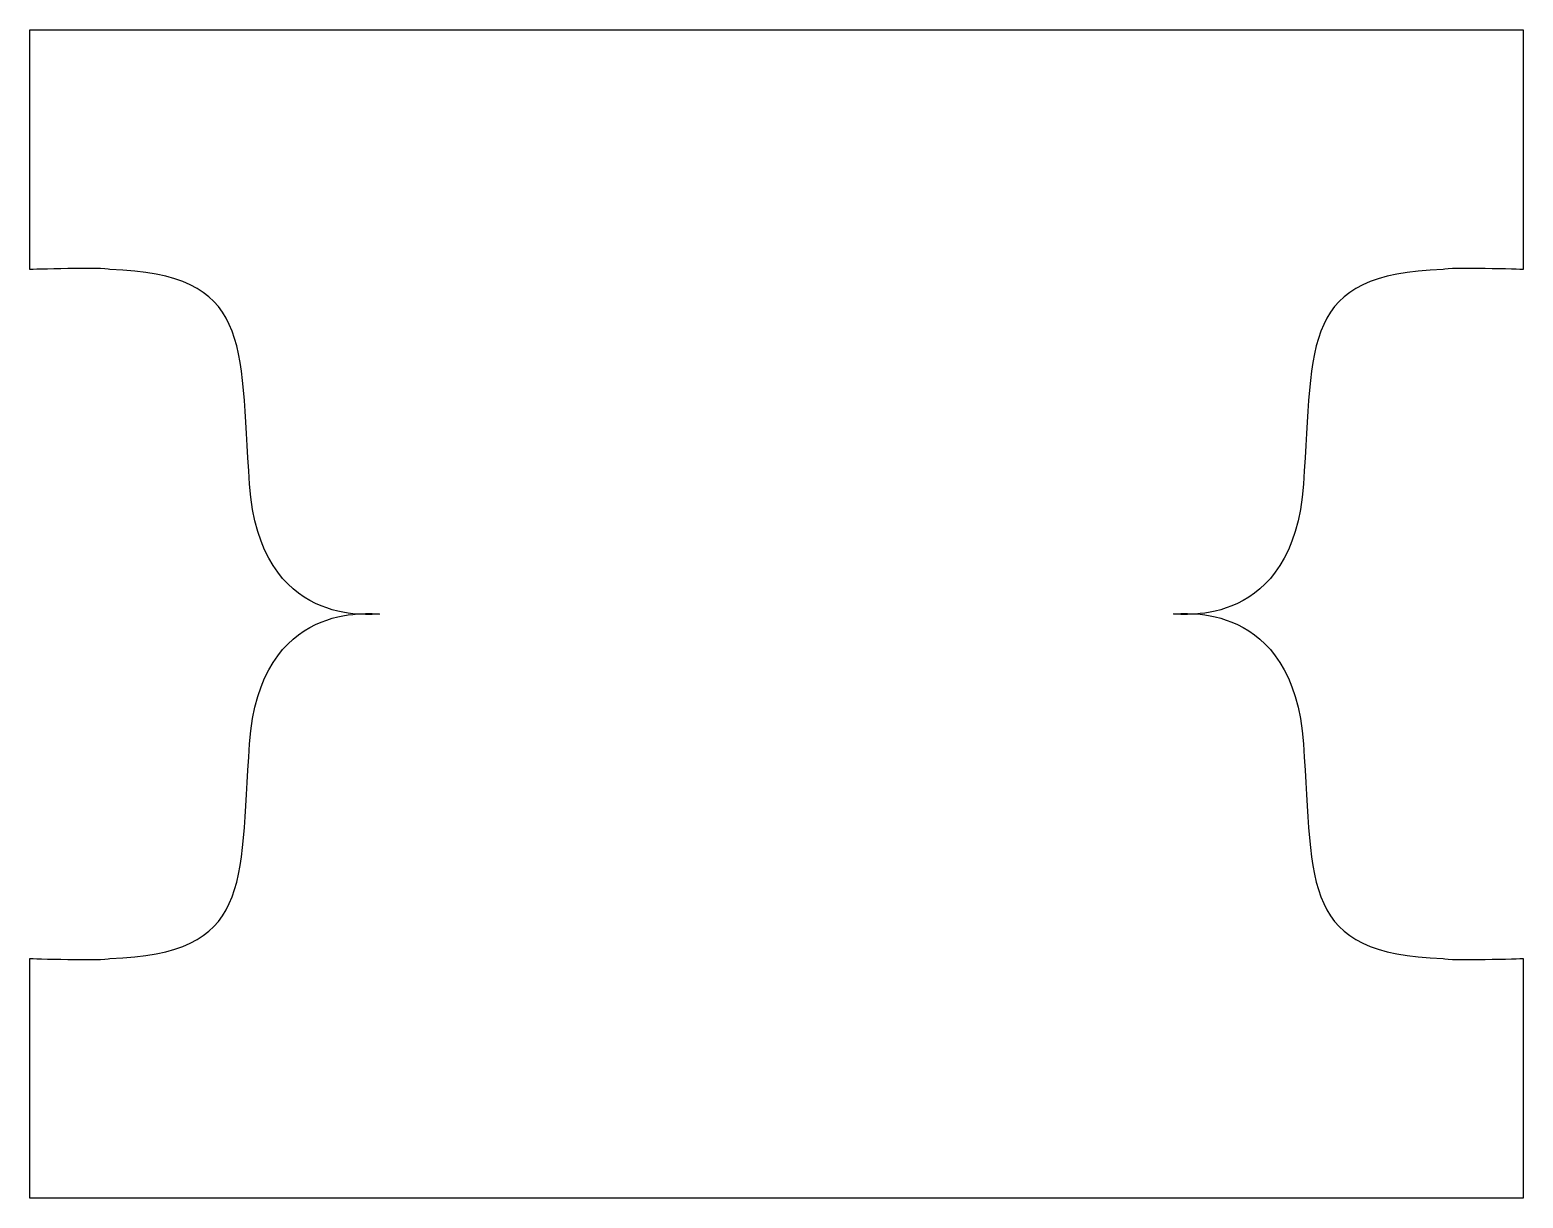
# Model space of a CAD drawing. Header units: centimetres. Extents: x -9.5 to 9.5, y -7.4 to 7.4.
import ezdxf

# ---------------------------------------------------------------- set-up
doc = ezdxf.new("R2010")
doc.units = ezdxf.units.CM
doc.header["$MEASUREMENT"] = 0
doc.layers.add('Camada 1', color=7, linetype='Continuous')

msp = doc.modelspace()

# ---------------------------------------------------------------- linework, layer by layer
at = {"layer": 'Camada 1'}
msp.add_open_spline([(5.03951, 0.00001), (5.13468, 0.00001), (6.56089, -0.1902), (6.68765, 1.64815), (6.68765, 1.64815), (6.81439, 3.48653), (6.65595, 4.3106), (8.46253, 4.37397), (8.46253, 4.37397), (8.52592, 4.40567), (9.47684, 4.37397), (9.47684, 4.37397), (9.47684, 4.37397), (9.47684, 4.37397), (9.47683, 7.41665), (9.47683, 7.41665), (9.47683, 7.41665), (9.47683, 7.41665), (0.00001, 7.41665), (0.00001, 7.41665), (0.00001, 7.41665), (0.00001, 7.41665), (-9.47683, 7.41665), (-9.47683, 7.41665), (-9.47683, 7.41665), (-9.47683, 7.41665), (-9.47683, 4.37394), (-9.47683, 4.37394), (-9.47683, 4.37394), (-9.47683, 4.37394), (-8.52597, 4.40564), (-8.46258, 4.37394), (-8.46258, 4.37394), (-6.65595, 4.31057), (-6.81444, 3.4865), (-6.68765, 1.64812), (-6.68765, 1.64812), (-6.56086, -0.19023), (-5.13463, -0.00002), (-5.03951, -0.00002), (-5.03951, -0.00002), (-5.13463, -0.00002), (-6.56086, 0.19019), (-6.68765, -1.64816), (-6.68765, -1.64816), (-6.81444, -3.48651), (-6.65595, -4.31061), (-8.46258, -4.37398), (-8.46258, -4.37398), (-8.52597, -4.40565), (-9.47683, -4.37398), (-9.47683, -4.37398), (-9.47683, -4.37398), (-9.47683, -4.37398), (-9.47683, -7.41666), (-9.47683, -7.41666), (-9.47683, -7.41666), (-9.47683, -7.41666), (0.00001, -7.41665), (0.00001, -7.41665), (0.00001, -7.41665), (0.00001, -7.41665), (9.47686, -7.41665), (9.47686, -7.41665), (9.47686, -7.41665), (9.47686, -7.41665), (9.47686, -4.37397), (9.47686, -4.37397), (9.47686, -4.37397), (9.47686, -4.37397), (8.52595, -4.40564), (8.46255, -4.37397), (8.46255, -4.37397), (6.65597, -4.31058), (6.81441, -3.4865), (6.68767, -1.64815), (6.68767, -1.64815), (6.56089, 0.19022), (5.13468, 0.00001), (5.03951, 0.00001)], degree=3, knots=[0, 0, 0, 0, 0.04761905, 0.04761905, 0.04761905, 0.04761905, 0.0952381, 0.0952381, 0.0952381, 0.0952381, 0.14285714, 0.14285714, 0.14285714, 0.14285714, 0.19047619, 0.19047619, 0.19047619, 0.19047619, 0.23809524, 0.23809524, 0.23809524, 0.23809524, 0.28571429, 0.28571429, 0.28571429, 0.28571429, 0.33333333, 0.33333333, 0.33333333, 0.33333333, 0.38095238, 0.38095238, 0.38095238, 0.38095238, 0.42857143, 0.42857143, 0.42857143, 0.42857143, 0.47619048, 0.47619048, 0.47619048, 0.47619048, 0.52380952, 0.52380952, 0.52380952, 0.52380952, 0.57142857, 0.57142857, 0.57142857, 0.57142857, 0.61904762, 0.61904762, 0.61904762, 0.61904762, 0.66666667, 0.66666667, 0.66666667, 0.66666667, 0.71428571, 0.71428571, 0.71428571, 0.71428571, 0.76190476, 0.76190476, 0.76190476, 0.76190476, 0.80952381, 0.80952381, 0.80952381, 0.80952381, 0.85714286, 0.85714286, 0.85714286, 0.85714286, 0.9047619, 0.9047619, 0.9047619, 0.9047619, 1, 1, 1, 1], dxfattribs=at)

doc.saveas('drawing.dxf')
